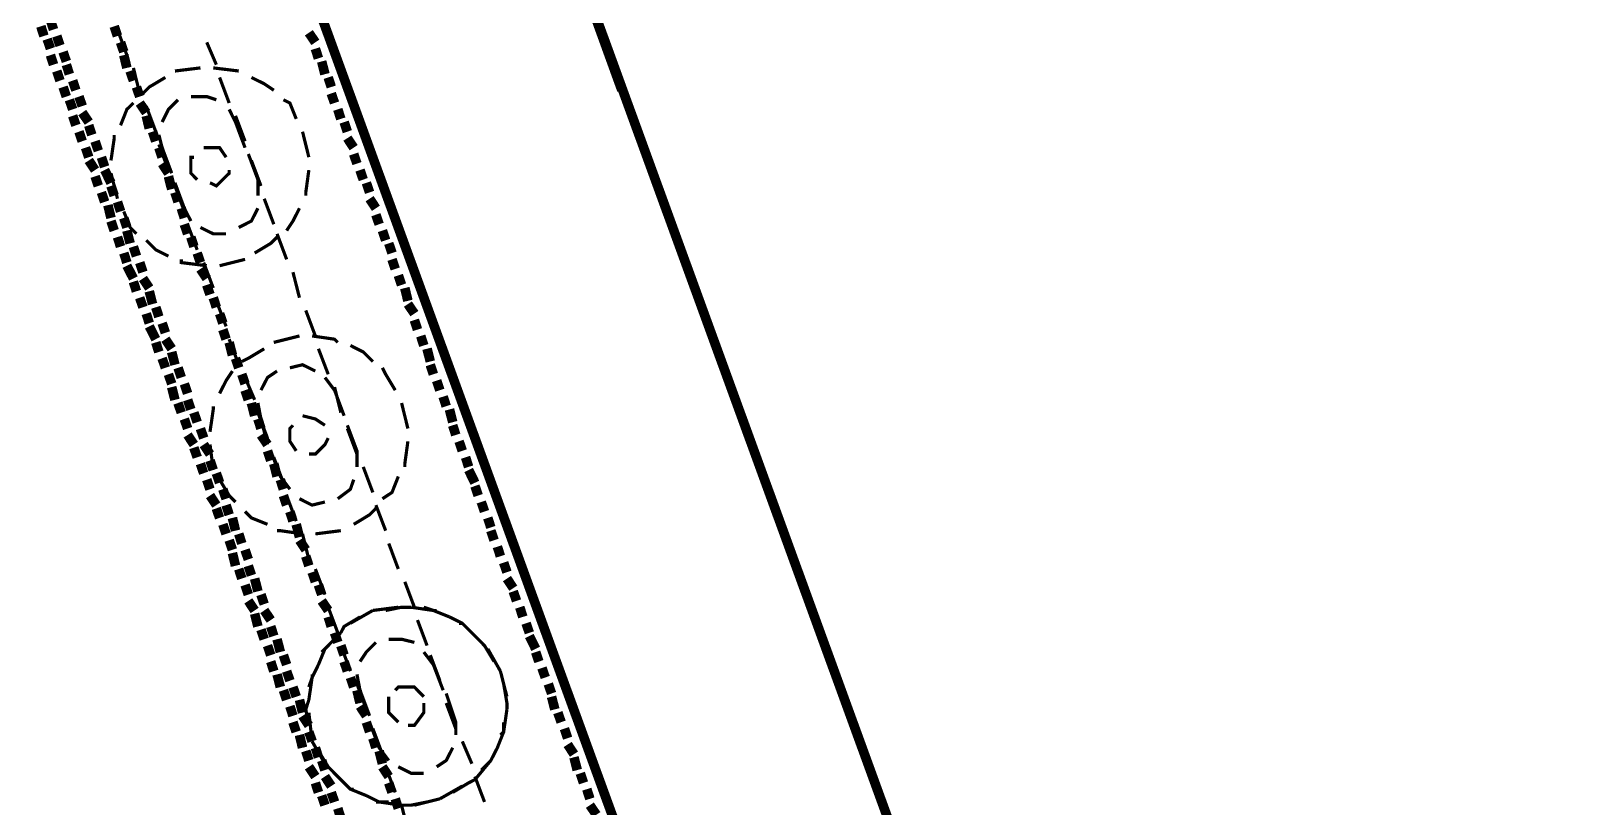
# Model space of a CAD drawing. Extents: x -2.4 to 13.4, y -16 to -5.
# Drawn here: x 2.93 to 3.744, y -11.945 to -11.54 of the extents above; entities that cross this region are included whole.
import ezdxf

# ---------------------------------------------------------------- set-up
doc = ezdxf.new("R2010")
doc.units = 0
doc.header["$MEASUREMENT"] = 0

msp = doc.modelspace()

# ---------------------------------------------------------------- linework, layer by layer
at = {"color": 0}
for points, const_width in [([(3.74199, -12.95219), (1.65538, -7.21884)], 0.005), ([(3.59868, -12.95219), (1.52868, -7.26383)], 0.005), ([(3.23868, -11.57052), (3.12698, -11.2622)], 0.005), ([(2.93698, -11.5422), (2.93538, -11.53715)], 0.005), ([(2.94198, -11.53884), (2.94038, -11.53384)], 0.005), ([(2.97538, -11.5422), (2.97368, -11.53715)], 0.005), ([(2.94038, -11.54881), (2.93868, -11.54383)], 0.005), ([(2.94538, -11.54719), (2.94368, -11.5422)], 0.005), ([(2.97868, -11.5505), (2.97698, -11.54551)], 0.005), ([(2.98028, -11.55218), (2.97538, -11.53884)], 0.00167), ([(3.02198, -11.54551), (3.02698, -11.55718)], 0.00167), ([(3.07868, -11.54551), (3.07528, -11.54052)], 0.005), ([(2.94198, -11.55718), (2.94038, -11.55218)], 0.005), ([(2.94868, -11.55549), (2.94698, -11.5505)], 0.005), ([(2.98028, -11.55886), (2.97868, -11.55218)], 0.005), ([(3.08028, -11.55387), (3.07868, -11.54881)], 0.005), ([(2.94538, -11.56552), (2.94368, -11.56048)], 0.005), ([(2.95028, -11.56216), (2.94868, -11.55718)], 0.005), ([(2.98368, -11.56552), (2.98198, -11.56048)], 0.005), ([(2.98698, -11.5722), (2.98368, -11.55886)], 0.00167), ([(3.00538, -11.56048), (3.01868, -11.55886)], 0.00167), ([(3.00538, -11.56048), (3.01868, -11.55886)], 0.00167), ([(3.02538, -11.55886), (3.03868, -11.56048)], 0.00167), ([(3.02538, -11.55886), (3.03868, -11.56048)], 0.00167), ([(3.08368, -11.56216), (3.08198, -11.55549)], 0.005), ([(2.94868, -11.57383), (2.94698, -11.56884)], 0.005), ([(2.95368, -11.57052), (2.95198, -11.56552)], 0.005), ([(2.98698, -11.57383), (2.98528, -11.56884)], 0.005), ([(2.98868, -11.5722), (2.99198, -11.56884), (3.00038, -11.56384)], 0.00167), ([(2.98868, -11.5722), (2.99198, -11.56884), (3.00038, -11.56384)], 0.00167), ([(3.02868, -11.56384), (3.03368, -11.57719)], 0.00167), ([(3.04528, -11.56384), (3.05198, -11.56716), (3.05698, -11.57052)], 0.00167), ([(3.04528, -11.56384), (3.05198, -11.56716), (3.05698, -11.57052)], 0.00167), ([(3.08698, -11.56884), (3.08538, -11.56384)], 0.005), ([(2.95198, -11.58051), (2.95028, -11.57551)], 0.005), ([(2.95698, -11.57881), (2.95528, -11.57383)], 0.005), ([(2.97698, -11.58886), (2.98028, -11.58051), (2.98368, -11.57719)], 0.00167), ([(2.97698, -11.58886), (2.98028, -11.58051), (2.98368, -11.57719)], 0.00167), ([(2.99038, -11.58219), (2.98698, -11.57719)], 0.005), ([(2.99868, -11.58718), (3.00198, -11.58051), (3.00698, -11.57551)], 0.00167), ([(3.01368, -11.57383), (3.02198, -11.57383), (3.02698, -11.57551)], 0.00167), ([(3.06198, -11.57551), (3.06538, -11.57719), (3.06868, -11.58549)], 0.00167), ([(3.06198, -11.57551), (3.06538, -11.57719), (3.06868, -11.58549)], 0.00167), ([(3.08868, -11.57719), (3.08698, -11.5722)], 0.005), ([(2.95368, -11.58886), (2.95198, -11.58387)], 0.005), ([(2.96038, -11.58718), (2.95698, -11.58219)], 0.005), ([(2.99198, -11.59048), (2.99038, -11.58387)], 0.005), ([(2.99538, -11.59216), (2.99038, -11.57881)], 0.00167), ([(3.03368, -11.58051), (3.03698, -11.58718)], 0.00167), ([(3.03698, -11.58387), (3.04198, -11.59716)], 0.00167), ([(3.09198, -11.58549), (3.09038, -11.58051)], 0.005), ([(3.09538, -11.59216), (3.09368, -11.58718)], 0.005), ([(2.95698, -11.59716), (2.95528, -11.59216)], 0.005), ([(2.96198, -11.59384), (2.96038, -11.58886)], 0.005), ([(2.97198, -11.60719), (2.97368, -11.59554), (2.97368, -11.59384)], 0.00167), ([(2.97198, -11.60719), (2.97368, -11.59554), (2.97368, -11.59384)], 0.00167), ([(2.99538, -11.59716), (2.99368, -11.59216)], 0.005), ([(3.00368, -11.61387), (2.99868, -11.60052), (2.99698, -11.59384)], 0.00167), ([(3.03698, -11.58718), (3.04198, -11.60052)], 0.00167), ([(3.07198, -11.59216), (3.07528, -11.60551)], 0.00167), ([(3.07198, -11.59216), (3.07528, -11.60551)], 0.00167), ([(3.09868, -11.60052), (3.09538, -11.59554)], 0.005), ([(2.96038, -11.60551), (2.95868, -11.60052)], 0.005), ([(2.96538, -11.60215), (2.96368, -11.59716)], 0.005), ([(2.99868, -11.60551), (2.99698, -11.60052)], 0.005), ([(3.00198, -11.61219), (2.99698, -11.59884)], 0.00167), ([(3.02038, -11.60052), (3.02868, -11.60052), (3.03208, -11.60551)], 0.00167), ([(3.02038, -11.60052), (3.02868, -11.60052), (3.03208, -11.60551)], 0.00167), ([(3.10038, -11.60883), (3.09868, -11.60383)], 0.005), ([(2.96368, -11.61219), (2.96038, -11.60719)], 0.005), ([(2.96868, -11.61051), (2.96698, -11.60551)], 0.005), ([(2.97198, -11.61886), (2.96868, -11.61219)], 0.005), ([(3.00198, -11.61387), (2.99868, -11.60883)], 0.005), ([(3.01698, -11.61718), (3.01368, -11.61387), (3.01368, -11.60551), (3.01528, -11.60551)], 0.00167), ([(3.01698, -11.61718), (3.01368, -11.61387), (3.01368, -11.60551), (3.01528, -11.60551)], 0.00167), ([(3.04368, -11.60383), (3.04868, -11.61718), (3.04868, -11.62554)], 0.00167), ([(3.04528, -11.60719), (3.05028, -11.62048)], 0.00167), ([(3.10368, -11.61718), (3.10198, -11.61219)], 0.005), ([(2.96538, -11.62048), (2.96368, -11.61549)], 0.005), ([(2.97368, -11.62554), (2.97198, -11.62048)], 0.005), ([(2.97538, -11.62716), (2.97198, -11.61387)], 0.00167), ([(2.97538, -11.62716), (2.97198, -11.61387)], 0.00167), ([(3.00368, -11.62218), (3.00198, -11.61549)], 0.005), ([(3.01368, -11.63883), (3.01028, -11.63215), (3.00538, -11.61886)], 0.00167), ([(3.03368, -11.61219), (3.03368, -11.61387), (3.02698, -11.62048), (3.02368, -11.61886)], 0.00167), ([(3.03368, -11.61219), (3.03368, -11.61387), (3.02698, -11.62048), (3.02368, -11.61886)], 0.00167), ([(3.07528, -11.61219), (3.07368, -11.62386), (3.07368, -11.62554)], 0.00167), ([(3.07528, -11.61219), (3.07368, -11.62386), (3.07368, -11.62554)], 0.00167), ([(3.10698, -11.62386), (3.10528, -11.61886)], 0.005), ([(2.96868, -11.62884), (2.96698, -11.62386)], 0.005), ([(3.00698, -11.62884), (3.00538, -11.62386)], 0.005), ([(3.01028, -11.63383), (3.00538, -11.62048)], 0.00167), ([(3.11028, -11.63215), (3.10698, -11.62716)], 0.005), ([(2.97198, -11.6372), (2.97038, -11.63052)], 0.005), ([(2.97698, -11.63383), (2.97538, -11.62884)], 0.005), ([(2.98528, -11.6455), (2.98198, -11.64219), (2.97868, -11.63383)], 0.00167), ([(2.98528, -11.6455), (2.98198, -11.64219), (2.97868, -11.63383)], 0.00167), ([(3.01028, -11.6372), (3.00868, -11.63215)], 0.005), ([(3.04868, -11.63215), (3.04528, -11.63883), (3.03868, -11.64219)], 0.00167), ([(3.05198, -11.62716), (3.05698, -11.64051)], 0.00167), ([(3.07038, -11.63215), (3.06698, -11.63883), (3.06368, -11.64381)], 0.00167), ([(3.07038, -11.63215), (3.06698, -11.63883), (3.06368, -11.64381)], 0.00167), ([(3.11198, -11.64051), (3.11028, -11.63551)], 0.005), ([(2.97368, -11.64381), (2.97198, -11.63883)], 0.005), ([(2.98028, -11.64219), (2.97868, -11.6372)], 0.005), ([(2.98198, -11.65049), (2.98028, -11.64381)], 0.005), ([(3.01198, -11.6455), (3.01028, -11.64051)], 0.005), ([(3.01698, -11.65386), (3.01198, -11.64051)], 0.00167), ([(3.03208, -11.6455), (3.02538, -11.6455), (3.01868, -11.64219)], 0.00167), ([(3.11538, -11.64886), (3.11368, -11.64381)], 0.005), ([(2.97698, -11.65218), (2.97538, -11.64718)], 0.005), ([(2.98528, -11.65716), (2.98368, -11.65218)], 0.005), ([(3.00198, -11.65716), (2.99538, -11.65386), (2.99038, -11.64886)], 0.00167), ([(3.00198, -11.65716), (2.99538, -11.65386), (2.99038, -11.64886)], 0.00167), ([(3.01528, -11.65218), (3.01368, -11.64718)], 0.005), ([(3.05868, -11.64718), (3.05538, -11.65049), (3.04698, -11.65554)], 0.00167), ([(3.05868, -11.64718), (3.05538, -11.65049), (3.04698, -11.65554)], 0.00167), ([(3.05868, -11.6455), (3.06368, -11.65884)], 0.00167), ([(3.11868, -11.65554), (3.11698, -11.65049)], 0.005), ([(2.98028, -11.66052), (2.97868, -11.65554)], 0.005), ([(2.98868, -11.66552), (2.98698, -11.66052)], 0.005), ([(3.02198, -11.66215), (3.00868, -11.66052), (3.00868, -11.65884)], 0.00167), ([(3.02198, -11.66215), (3.00868, -11.66052), (3.00868, -11.65884)], 0.00167), ([(3.01868, -11.66052), (3.01698, -11.65554)], 0.005), ([(3.04198, -11.65884), (3.02868, -11.66215)], 0.00167), ([(3.04198, -11.65884), (3.02868, -11.66215)], 0.00167), ([(3.12038, -11.66384), (3.11868, -11.65884)], 0.005), ([(2.98368, -11.66883), (2.98028, -11.66215)], 0.005), ([(2.99198, -11.67381), (2.98868, -11.66883)], 0.005), ([(3.02198, -11.66883), (3.01868, -11.66384)], 0.005), ([(3.02538, -11.67381), (3.02038, -11.66052)], 0.00167), ([(3.06698, -11.66552), (3.07038, -11.67887)], 0.00167), ([(3.12368, -11.67219), (3.12198, -11.6672)], 0.005), ([(2.98528, -11.6755), (2.98368, -11.67051)], 0.005), ([(2.99368, -11.68218), (2.99198, -11.6755)], 0.005), ([(3.02368, -11.67718), (3.02198, -11.67219)], 0.005), ([(3.12698, -11.68049), (3.12538, -11.67381)], 0.005), ([(2.98868, -11.68386), (2.98698, -11.67887)], 0.005), ([(2.99698, -11.68884), (2.99538, -11.68386)], 0.005), ([(3.02698, -11.68386), (3.02538, -11.67887)], 0.005), ([(3.03208, -11.69384), (3.02698, -11.68049)], 0.00167), ([(3.13038, -11.68716), (3.12698, -11.68218)], 0.005), ([(2.99198, -11.69216), (2.99038, -11.68716)], 0.005), ([(3.00038, -11.6972), (2.99868, -11.69216)], 0.005), ([(3.03038, -11.69216), (3.02868, -11.68716)], 0.005), ([(3.07368, -11.68548), (3.07868, -11.69883)], 0.00167), ([(3.13198, -11.69552), (3.13038, -11.69052)], 0.005), ([(2.99538, -11.70051), (2.99198, -11.69384)], 0.005), ([(3.00368, -11.70551), (3.00038, -11.70051)], 0.005), ([(3.03208, -11.70051), (3.03038, -11.69552)], 0.005), ([(3.05698, -11.70219), (3.07038, -11.69883)], 0.00167), ([(3.05698, -11.70219), (3.07038, -11.69883)], 0.00167), ([(3.07698, -11.69883), (3.08868, -11.70051), (3.09038, -11.70219)], 0.00167), ([(3.07698, -11.69883), (3.08868, -11.70051), (3.09038, -11.70219)], 0.00167), ([(3.13528, -11.70381), (3.13368, -11.69883)], 0.005), ([(2.99698, -11.70719), (2.99538, -11.70219)], 0.005), ([(3.00538, -11.71386), (3.00368, -11.70719)], 0.005), ([(3.03538, -11.70887), (3.03368, -11.70219)], 0.005), ([(3.03868, -11.71386), (3.03368, -11.70051)], 0.00167), ([(3.04028, -11.71218), (3.04368, -11.71049), (3.05198, -11.70551)], 0.00167), ([(3.04028, -11.71218), (3.04368, -11.71049), (3.05198, -11.70551)], 0.00167), ([(3.08028, -11.70551), (3.08538, -11.71884)], 0.00167), ([(3.09698, -11.70381), (3.10368, -11.70719), (3.10868, -11.71218)], 0.00167), ([(3.09698, -11.70381), (3.10368, -11.70719), (3.10868, -11.71218)], 0.00167), ([(3.13868, -11.71218), (3.13698, -11.70551)], 0.005), ([(3.00038, -11.71548), (2.99868, -11.71049)], 0.005), ([(3.00868, -11.72054), (3.00698, -11.71548)], 0.005), ([(3.03868, -11.71548), (3.03698, -11.71049)], 0.005), ([(3.06538, -11.71548), (3.07198, -11.71386), (3.07868, -11.71716)], 0.00167), ([(3.11368, -11.71548), (3.11538, -11.71884), (3.12038, -11.72715)], 0.00167), ([(3.11368, -11.71548), (3.11538, -11.71884), (3.12038, -11.72715)], 0.00167), ([(3.14028, -11.71884), (3.13868, -11.71386)], 0.005), ([(3.00368, -11.72384), (3.00198, -11.71884)], 0.005), ([(3.00538, -11.73219), (3.00368, -11.72552)], 0.005), ([(3.01198, -11.72883), (3.01028, -11.72384)], 0.005), ([(3.02868, -11.72883), (3.03208, -11.72216), (3.03538, -11.71716)], 0.00167), ([(3.02868, -11.72883), (3.03208, -11.72216), (3.03538, -11.71716)], 0.00167), ([(3.04198, -11.72384), (3.04028, -11.71884)], 0.005), ([(3.04698, -11.73219), (3.04198, -11.72054)], 0.00167), ([(3.05028, -11.72715), (3.05368, -11.72054), (3.05868, -11.71716)], 0.00167), ([(3.08368, -11.72054), (3.08868, -11.72715)], 0.00167), ([(3.14368, -11.72715), (3.14198, -11.72216)], 0.005), ([(3.00868, -11.73887), (3.00698, -11.73383)], 0.005), ([(3.01368, -11.73719), (3.01198, -11.73219)], 0.005), ([(3.04368, -11.73219), (3.04198, -11.72715)], 0.005), ([(3.04698, -11.74049), (3.04528, -11.73383)], 0.005), ([(3.08868, -11.72552), (3.09198, -11.73887)], 0.00167), ([(3.08868, -11.72715), (3.09368, -11.74049)], 0.00167), ([(3.14698, -11.73551), (3.14538, -11.73051)], 0.005), ([(3.01198, -11.74718), (3.01028, -11.74218)], 0.005), ([(3.01698, -11.74386), (3.01528, -11.73887)], 0.005), ([(3.02368, -11.74886), (3.02538, -11.73719), (3.02538, -11.73551)], 0.00167), ([(3.02368, -11.74886), (3.02538, -11.73719), (3.02538, -11.73551)], 0.00167), ([(3.05028, -11.74718), (3.04868, -11.74218)], 0.005), ([(3.05368, -11.75552), (3.05028, -11.74218), (3.04868, -11.73383)], 0.00167), ([(3.05368, -11.75216), (3.04868, -11.73887)], 0.00167), ([(3.07198, -11.74049), (3.07868, -11.74218), (3.08368, -11.74548)], 0.00167), ([(3.07198, -11.74049), (3.07868, -11.74218), (3.08368, -11.74548)], 0.00167), ([(3.12368, -11.73383), (3.12698, -11.74718)], 0.00167), ([(3.12368, -11.73383), (3.12698, -11.74718)], 0.00167), ([(3.15038, -11.74386), (3.14868, -11.73719)], 0.005), ([(3.01528, -11.75552), (3.01198, -11.75054)], 0.005), ([(3.02038, -11.75216), (3.01868, -11.74718)], 0.005), ([(3.05368, -11.75552), (3.05028, -11.75054)], 0.005), ([(3.06868, -11.75883), (3.06538, -11.75384), (3.06538, -11.74718), (3.06698, -11.74548)], 0.00167), ([(3.06868, -11.75883), (3.06538, -11.75384), (3.06538, -11.74718), (3.06698, -11.74548)], 0.00167), ([(3.09538, -11.74548), (3.10038, -11.75883), (3.10038, -11.76719)], 0.00167), ([(3.09538, -11.74718), (3.10038, -11.76051)], 0.00167), ([(3.15198, -11.75054), (3.15038, -11.74548)], 0.005), ([(3.01698, -11.7622), (3.01528, -11.75715)], 0.005), ([(3.02368, -11.76051), (3.02038, -11.75552)], 0.005), ([(3.02538, -11.76881), (3.02368, -11.75552)], 0.00167), ([(3.02538, -11.76881), (3.02368, -11.75552)], 0.00167), ([(3.05538, -11.76383), (3.05368, -11.75883)], 0.005), ([(3.08538, -11.75216), (3.08368, -11.75552), (3.07868, -11.76051), (3.07528, -11.76051)], 0.00167), ([(3.08538, -11.75216), (3.08368, -11.75552), (3.07868, -11.76051), (3.07528, -11.76051)], 0.00167), ([(3.12698, -11.75384), (3.12538, -11.76551), (3.12538, -11.76719)], 0.00167), ([(3.12698, -11.75384), (3.12538, -11.76551), (3.12538, -11.76719)], 0.00167), ([(3.15538, -11.75883), (3.15368, -11.75384)], 0.005), ([(3.02038, -11.7705), (3.01868, -11.76551)], 0.005), ([(3.02538, -11.76881), (3.02368, -11.76383)], 0.005), ([(3.05868, -11.77218), (3.05698, -11.76551)], 0.005), ([(3.06538, -11.77886), (3.06038, -11.77218), (3.05538, -11.75883)], 0.00167), ([(3.06198, -11.77549), (3.05698, -11.7622)], 0.00167), ([(3.15868, -11.76719), (3.15708, -11.7622)], 0.005), ([(3.02368, -11.77886), (3.02198, -11.77386)], 0.005), ([(3.02868, -11.77549), (3.02698, -11.7705)], 0.005), ([(3.06198, -11.77886), (3.06038, -11.77386)], 0.005), ([(3.10368, -11.76719), (3.10868, -11.78054)], 0.00167), ([(3.12198, -11.77218), (3.11868, -11.78054), (3.11368, -11.78384)], 0.00167), ([(3.12198, -11.77218), (3.11868, -11.78054), (3.11368, -11.78384)], 0.00167), ([(3.16198, -11.77549), (3.15868, -11.76881)], 0.005), ([(3.02698, -11.78715), (3.02368, -11.78216)], 0.005), ([(3.03698, -11.78552), (3.03368, -11.78216), (3.02868, -11.77386)], 0.00167), ([(3.03698, -11.78552), (3.03368, -11.78216), (3.02868, -11.77386)], 0.00167), ([(3.03208, -11.78384), (3.03038, -11.77886)], 0.005), ([(3.06368, -11.78715), (3.06198, -11.78216)], 0.005), ([(3.09868, -11.77386), (3.09698, -11.77886), (3.09038, -11.78384)], 0.00167), ([(3.16368, -11.78216), (3.16198, -11.77718)], 0.005), ([(3.02868, -11.79383), (3.02698, -11.78884)], 0.005), ([(3.03368, -11.7922), (3.03208, -11.78715)], 0.005), ([(3.06868, -11.79551), (3.06368, -11.78216)], 0.00167), ([(3.06698, -11.79551), (3.06538, -11.79052)], 0.005), ([(3.08368, -11.78552), (3.07698, -11.78715), (3.07038, -11.78384)], 0.00167), ([(3.11028, -11.78884), (3.10698, -11.7922), (3.09868, -11.79719)], 0.00167), ([(3.11028, -11.78884), (3.10698, -11.7922), (3.09868, -11.79719)], 0.00167), ([(3.11028, -11.78715), (3.11538, -11.8005)], 0.00167), ([(3.16698, -11.79052), (3.16528, -11.78552)], 0.005), ([(3.03208, -11.80218), (3.03038, -11.79719)], 0.005), ([(3.03698, -11.8005), (3.03538, -11.79383)], 0.005), ([(3.05368, -11.79719), (3.04528, -11.79383), (3.04198, -11.79052)], 0.00167), ([(3.05368, -11.79719), (3.04528, -11.79383), (3.04198, -11.79052)], 0.00167), ([(3.07038, -11.80387), (3.06868, -11.79719)], 0.005), ([(3.17028, -11.79881), (3.16868, -11.79383)], 0.005), ([(3.03538, -11.81048), (3.03368, -11.80549)], 0.005), ([(3.04028, -11.80718), (3.03868, -11.80218)], 0.005), ([(3.07198, -11.80218), (3.06038, -11.8005), (3.05868, -11.8005)], 0.00167), ([(3.07198, -11.80218), (3.06038, -11.8005), (3.05868, -11.8005)], 0.00167), ([(3.07368, -11.81048), (3.07038, -11.80549)], 0.005), ([(3.07528, -11.81552), (3.07198, -11.80218)], 0.00167), ([(3.09198, -11.8005), (3.07868, -11.80218)], 0.00167), ([(3.09198, -11.8005), (3.07868, -11.80218)], 0.00167), ([(3.17198, -11.80549), (3.17028, -11.8005)], 0.005), ([(3.03698, -11.81884), (3.03538, -11.81216)], 0.005), ([(3.04368, -11.81552), (3.04198, -11.81048)], 0.005), ([(3.07528, -11.81884), (3.07368, -11.81384)], 0.005), ([(3.11698, -11.80718), (3.12198, -11.82052)], 0.00167), ([(3.17528, -11.81384), (3.17368, -11.80886)], 0.005), ([(3.04028, -11.82551), (3.03868, -11.82052)], 0.005), ([(3.04528, -11.82383), (3.04368, -11.81884)], 0.005), ([(3.07868, -11.82719), (3.07698, -11.8222)], 0.005), ([(3.08368, -11.83387), (3.07868, -11.82052)], 0.00167), ([(3.17868, -11.8222), (3.17698, -11.81716)], 0.005), ([(3.04368, -11.83387), (3.04198, -11.82881)], 0.005), ([(3.04868, -11.83219), (3.04698, -11.82551)], 0.005), ([(3.08198, -11.83387), (3.08028, -11.82881)], 0.005), ([(3.12538, -11.82719), (3.13038, -11.84048)], 0.00167), ([(3.18198, -11.83051), (3.17868, -11.82551)], 0.005), ([(3.18368, -11.83718), (3.18198, -11.83219)], 0.005), ([(3.04698, -11.84216), (3.04368, -11.83718)], 0.005), ([(3.05198, -11.83886), (3.05028, -11.83387)], 0.005), ([(3.08538, -11.84216), (3.08198, -11.83718)], 0.005), ([(3.04868, -11.85052), (3.04698, -11.84384)], 0.005), ([(3.05538, -11.84716), (3.05198, -11.84216)], 0.005), ([(3.08698, -11.85052), (3.08538, -11.84554)], 0.005), ([(3.09038, -11.85383), (3.08538, -11.84048)], 0.00167), ([(3.09198, -11.85383), (3.09368, -11.85052), (3.10198, -11.84554)], 0.00167), ([(3.10868, -11.84216), (3.09698, -11.84884)], 0.00167), ([(3.10868, -11.84216), (3.12198, -11.84048)], 0.00167), ([(3.12868, -11.84048), (3.12368, -11.84048), (3.11538, -11.84216)], 0.00167), ([(3.12868, -11.84048), (3.14028, -11.84216), (3.14198, -11.84216)], 0.00167), ([(3.14868, -11.84554), (3.14028, -11.84216), (3.13528, -11.84048)], 0.00167), ([(3.14868, -11.84554), (3.15538, -11.84884), (3.15868, -11.85215)], 0.00167), ([(3.18698, -11.84554), (3.18538, -11.84048)], 0.005), ([(3.05198, -11.85719), (3.05028, -11.85215)], 0.005), ([(3.05698, -11.85551), (3.05538, -11.85052)], 0.005), ([(3.09198, -11.85383), (3.08368, -11.86219), (3.08198, -11.86387)], 0.00167), ([(3.09038, -11.85883), (3.08868, -11.85383)], 0.005), ([(3.13198, -11.84716), (3.13698, -11.86051)], 0.00167), ([(3.16368, -11.85719), (3.15538, -11.84884), (3.15368, -11.84884)], 0.00167), ([(3.19038, -11.85383), (3.18868, -11.84884)], 0.005), ([(3.19368, -11.86219), (3.19038, -11.85551)], 0.005), ([(3.05538, -11.86549), (3.05368, -11.86051)], 0.005), ([(3.06038, -11.86387), (3.05868, -11.85719)], 0.005), ([(3.08028, -11.87048), (3.08368, -11.86219), (3.08698, -11.85883)], 0.00167), ([(3.09368, -11.86549), (3.09198, -11.86051)], 0.005), ([(3.09698, -11.87386), (3.09198, -11.86051)], 0.00167), ([(3.11028, -11.85883), (3.10528, -11.86387), (3.10198, -11.86886)], 0.00167), ([(3.13038, -11.85883), (3.12368, -11.85719), (3.11698, -11.85719)], 0.00167), ([(3.16368, -11.85719), (3.16698, -11.86051), (3.17198, -11.86886)], 0.00167), ([(3.17528, -11.87386), (3.16868, -11.86219)], 0.00167), ([(3.19538, -11.86886), (3.19368, -11.86387)], 0.005), ([(3.05698, -11.87386), (3.05538, -11.86886)], 0.005), ([(3.06368, -11.87048), (3.06198, -11.86549)], 0.005), ([(3.08028, -11.87048), (3.07698, -11.87716), (3.07528, -11.88215)], 0.00167), ([(3.09538, -11.87386), (3.09368, -11.86886)], 0.005), ([(3.14538, -11.88383), (3.14028, -11.87048), (3.13528, -11.86387)], 0.00167), ([(3.13868, -11.86549), (3.14368, -11.87884)], 0.00167), ([(3.19868, -11.87716), (3.19698, -11.87218)], 0.005), ([(3.06038, -11.88215), (3.05868, -11.87554)], 0.005), ([(3.06538, -11.87884), (3.06368, -11.87386)], 0.005), ([(3.07528, -11.88883), (3.07698, -11.87716), (3.07698, -11.87554)], 0.00167), ([(3.09868, -11.88215), (3.09698, -11.87716)], 0.005), ([(3.10038, -11.87554), (3.10198, -11.88383), (3.10698, -11.89718)], 0.00167), ([(3.17528, -11.87386), (3.17868, -11.8872)], 0.00167), ([(3.20198, -11.88551), (3.20028, -11.88052)], 0.005), ([(3.06368, -11.88883), (3.06198, -11.88383)], 0.005), ([(3.06868, -11.8872), (3.06698, -11.88215)], 0.005), ([(3.07198, -11.8955), (3.07038, -11.88883)], 0.005), ([(3.10198, -11.89051), (3.10038, -11.88383)], 0.005), ([(3.10528, -11.89381), (3.10038, -11.88052)], 0.00167), ([(3.12038, -11.89886), (3.11698, -11.8955), (3.11698, -11.8872)], 0.00167), ([(3.13198, -11.88383), (3.13038, -11.88215), (3.12198, -11.88215), (3.12038, -11.88383)], 0.00167), ([(3.12198, -11.88215), (3.13038, -11.88215), (3.13528, -11.8872)], 0.00167), ([(3.14698, -11.88551), (3.15198, -11.90049), (3.15198, -11.90716)], 0.00167), ([(3.17868, -11.89381), (3.17868, -11.89051), (3.17698, -11.88052)], 0.00167), ([(3.20368, -11.89381), (3.20198, -11.8872)], 0.005), ([(3.06698, -11.89718), (3.06538, -11.89219)], 0.005), ([(3.07528, -11.90218), (3.07198, -11.89718)], 0.005), ([(3.07528, -11.88883), (3.07368, -11.89381), (3.07528, -11.90218)], 0.00167), ([(3.07698, -11.91052), (3.07528, -11.8955)], 0.00167), ([(3.10528, -11.89718), (3.10198, -11.89219)], 0.005), ([(3.11698, -11.89051), (3.11698, -11.8955), (3.12198, -11.90049)], 0.00167), ([(3.13528, -11.89381), (3.13528, -11.8955), (3.13038, -11.90218), (3.12698, -11.90218)], 0.00167), ([(3.13038, -11.90218), (3.13528, -11.8955), (3.13528, -11.89051)], 0.00167), ([(3.15198, -11.90386), (3.14698, -11.89051)], 0.00167), ([(3.17868, -11.89381), (3.17698, -11.90554), (3.17528, -11.90716)], 0.00167), ([(3.20698, -11.90049), (3.20528, -11.8955)], 0.005), ([(3.06868, -11.90554), (3.06698, -11.90049)], 0.005), ([(3.10698, -11.90554), (3.10528, -11.90049)], 0.005), ([(3.11698, -11.92051), (3.11198, -11.91384), (3.10698, -11.90049)], 0.00167), ([(3.17368, -11.91384), (3.17698, -11.90554), (3.17698, -11.90049)], 0.00167), ([(3.21038, -11.90884), (3.20868, -11.90386)], 0.005), ([(3.07198, -11.91384), (3.07038, -11.90716)], 0.005), ([(3.07698, -11.91052), (3.07528, -11.90554)], 0.005), ([(3.07698, -11.91052), (3.08368, -11.92219)], 0.00167), ([(3.11028, -11.91384), (3.10868, -11.90884)], 0.005), ([(3.10868, -11.90386), (3.11368, -11.9172)], 0.00167), ([(3.16038, -11.92219), (3.15538, -11.91052)], 0.00167), ([(3.21368, -11.9172), (3.21038, -11.91215)], 0.005), ([(3.07528, -11.92051), (3.07368, -11.91552)], 0.005), ([(3.08028, -11.91883), (3.07868, -11.91384)], 0.005), ([(3.08868, -11.92718), (3.08538, -11.92381), (3.08028, -11.91552)], 0.00167), ([(3.08368, -11.9255), (3.08198, -11.92051)], 0.005), ([(3.11368, -11.92219), (3.11198, -11.91552)], 0.005), ([(3.15038, -11.91384), (3.14698, -11.92051), (3.14198, -11.92381)], 0.00167), ([(3.17368, -11.91384), (3.17028, -11.92051), (3.16528, -11.9255)], 0.00167), ([(3.21538, -11.9255), (3.21368, -11.91883)], 0.005), ([(3.07868, -11.92887), (3.07528, -11.92381)], 0.005), ([(3.08698, -11.93386), (3.08368, -11.92887)], 0.005), ([(3.08868, -11.92718), (3.09698, -11.93548), (3.09868, -11.93548)], 0.00167), ([(3.11698, -11.92887), (3.11368, -11.92381)], 0.005), ([(3.11538, -11.92381), (3.12038, -11.93716)], 0.00167), ([(3.13528, -11.92718), (3.12868, -11.92718), (3.12198, -11.92381)], 0.00167), ([(3.16198, -11.93049), (3.17028, -11.92051)], 0.00167), ([(3.21868, -11.93218), (3.21698, -11.92718)], 0.005), ([(3.08028, -11.93716), (3.07868, -11.93218)], 0.005), ([(3.08868, -11.94216), (3.08698, -11.93716)], 0.005), ([(3.10528, -11.93884), (3.09698, -11.93548), (3.09368, -11.93218)], 0.00167), ([(3.11868, -11.93716), (3.11698, -11.93218)], 0.005), ([(3.14368, -11.94052), (3.15538, -11.93386)], 0.00167), ([(3.16198, -11.93049), (3.15868, -11.93218), (3.15038, -11.93716)], 0.00167), ([(3.16698, -11.94216), (3.16198, -11.92887)], 0.00167), ([(3.22198, -11.94052), (3.22038, -11.93548)], 0.005), ([(3.08368, -11.94384), (3.08198, -11.93884)], 0.005), ([(3.09198, -11.95051), (3.09038, -11.94552)], 0.005), ([(3.10528, -11.93884), (3.11198, -11.94216), (3.11698, -11.94216)], 0.00167), ([(3.12368, -11.94384), (3.11198, -11.94216), (3.11028, -11.94216)], 0.00167), ([(3.12198, -11.94552), (3.12038, -11.94052)], 0.005), ([(3.12368, -11.94384), (3.12868, -11.94384), (3.13698, -11.94216)], 0.00167), ([(3.12368, -11.94384), (3.12698, -11.95719)], 0.00167), ([(3.14368, -11.94052), (3.13038, -11.94384)], 0.00167), ([(3.22538, -11.94883), (3.22198, -11.94384)], 0.005)]:
    msp.add_lwpolyline(points, dxfattribs=dict(at, const_width=const_width))
at = {"color": 0, "const_width": 0.00167}
for points in [[(3.00538, -11.56048), (3.00538, -11.56048)], [(3.00538, -11.56048), (3.00538, -11.56048)], [(3.02038, -11.60052), (3.02038, -11.60052)], [(3.02038, -11.60052), (3.02038, -11.60052)], [(3.05698, -11.70219), (3.05698, -11.70219)], [(3.05698, -11.70219), (3.05698, -11.70219)], [(3.07198, -11.74049), (3.07198, -11.74049)], [(3.07198, -11.74049), (3.07198, -11.74049)], [(3.10868, -11.84216), (3.10868, -11.84216)], [(3.12198, -11.88215), (3.12198, -11.88215)], [(3.13038, -11.90218), (3.13038, -11.90218)], [(3.14368, -11.94052), (3.14368, -11.94052)]]:
    msp.add_lwpolyline(points, close=True, dxfattribs=at)

doc.saveas('drawing.dxf')
